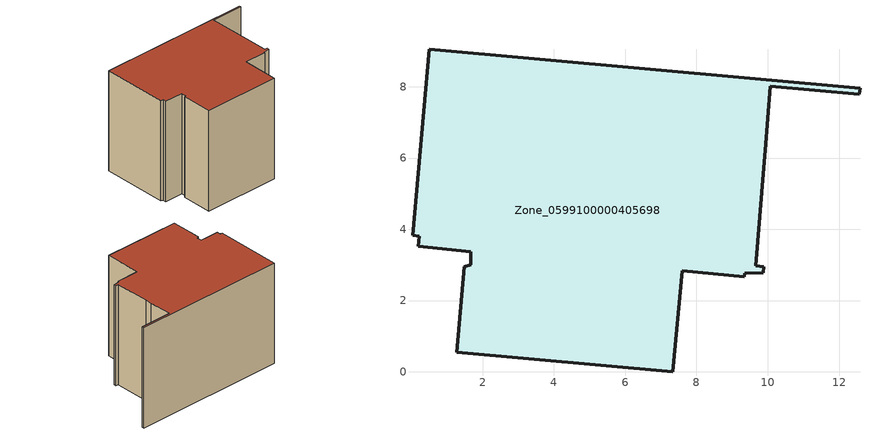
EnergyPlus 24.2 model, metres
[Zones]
Zone_0599100000405698
 floor ground (C_G): 9.87,2.78 9.35,2.76 9.34,2.67 7.6,2.83 7.34,0 1.27,0.56 1.49,2.95 1.66,3.01 1.66,3.37 0.2,3.53 0.22,3.8 0.03,3.84 0.5,9.05 12.59,7.96 12.57,7.79 10.07,8.02 9.93,6.22 9.88,5.73 9.66,2.97 9.88,2.95 z0
 wall outside (C_F): 1.27,0.56 7.34,0 7.6,2.83 9.34,2.67 9.35,2.76 9.87,2.78 9.88,2.95 9.66,2.97 9.88,5.73 9.93,6.22 10.07,8.02 12.57,7.79 12.59,7.96 0.5,9.05 0.03,3.84 0.22,3.8 0.2,3.53 1.66,3.37 1.66,3.01 1.49,2.95 1.27,0.56 z0:8.1
 roof outside (C_R): 9.34,2.67 9.35,2.76 9.87,2.78 9.88,2.95 9.66,2.97 9.88,5.73 9.93,6.22 10.07,8.02 12.57,7.79 12.59,7.96 0.5,9.05 0.03,3.84 0.22,3.8 0.2,3.53 1.66,3.37 1.66,3.01 1.49,2.95 1.27,0.56 7.34,0 7.6,2.83 z8.1
[BUILDING]
Pand.0599100000405698: North Axis=0; Terrain=City; Loads Convergence Tolerance Value=0.04; Temperature Convergence Tolerance Value=0.4; Solar Distribution=FullExterior; Maximum Number of Warmup Days=25; Minimum Number of Warmup Days=1
[Site:Location]
Rotterdam.The.Hague.AP_ZH_NLD Design_Conditions: Latitude=51.96; Longitude=4.45; Time Zone=1; Elevation=-4.5
[SITE:GROUNDTEMPERATURE:BUILDINGSURFACE]
18, 18, 18, 18, 18, 18, 18, 18, 18, 18, 18, 18
[MATERIAL] Thermal Absorptance=0.9; Solar Absorptance=0.7; Visible Absorptance=0.7
Name | Roughness | Thickness | Conductivity | Density | Specific Heat
G.TC.1992-2005 | MediumSmooth | 0.15 | 0.06 | 540 | 1210
F.TC.1992-2005 | Rough | 0.3 | 0.12 | 1920 | 840
R.TC.1992-2005 | MediumRough | 0.2 | 0.08 | 1500 | 1000
[CONSTRUCTION]
C_G: G.TC.1992-2005
C_F: F.TC.1992-2005
C_R: R.TC.1992-2005
[ZONE]
Zone_0599100000405698: Type=1; Multiplier=1; Ceiling Height=Autocalculate; Volume=Autocalculate; Floor Area=autocalculate; Part of Total Floor Area=Yes
[ZONEINFILTRATION:DESIGNFLOWRATE]
Infil_Zone_0599100000405698: Zone or ZoneList or Space or SpaceList=Zone_0599100000405698; Schedule=AlwaysOn; Design Flow Rate Calculation Method=Flow/Area; Flow Rate per Floor Area=0.0015; Constant Term Coefficient=1; Temperature Term Coefficient=0; Velocity Term Coefficient=0; Velocity Squared Term Coefficient=0
[HVACTEMPLATE:ZONE:IDEALLOADSAIRSYSTEM]
Zone_0599100000405698: Maximum Heating Supply Air Temperature=50; Minimum Cooling Supply Air Temperature=13; Maximum Heating Supply Air Humidity Ratio=0.0156; Minimum Cooling Supply Air Humidity Ratio=0.0077; Heating Limit=NoLimit; Cooling Limit=NoLimit; Dehumidification Control Type=ConstantSensibleHeatRatio; Cooling Sensible Heat Ratio=0.7; Dehumidification Setpoint=60; Humidification Control Type=None; Humidification Setpoint=30; Outdoor Air Method=None; Outdoor Air Flow Rate per Person=0.00944; Outdoor Air Flow Rate per Zone Floor Area=0; Outdoor Air Flow Rate per Zone=0; Demand Controlled Ventilation Type=None; Outdoor Air Economizer Type=NoEconomizer; Heat Recovery Type=None; Sensible Heat Recovery Effectiveness=0.7; Latent Heat Recovery Effectiveness=0.65
[ZONECONTROL:THERMOSTAT]
ThermostatControl_Zone_0599100000405698: Zone or ZoneList=Zone_0599100000405698; Control Type Schedule=DualSetpointControlType; Control 1=Thermostat_Zone_0599100000405698; Temperature Difference Between Cutout And Setpoint=0
[THERMOSTATSETPOINT:DUALSETPOINT]
Thermostat_Zone_0599100000405698: Heating Setpoint Temperature Schedule=HeatingSetpoint_Zone_0599100000405698; Cooling Setpoint Temperature Schedule=CoolingSetpoint_Zone_0599100000405698
[SCHEDULE:COMPACT]
HeatingSetpoint_Zone_0599100000405698: Through: 12/31, For: AllDays, Until: 24:00, 21
CoolingSetpoint_Zone_0599100000405698: Through: 12/31, For: AllDays, Until: 24:00, 24
DualSetpointControlType: Through: 12/31, For: AllDays, Until: 24:00, 4
AlwaysOn: Through: 12/31, For: AllDays, Until: 24:00, 1
